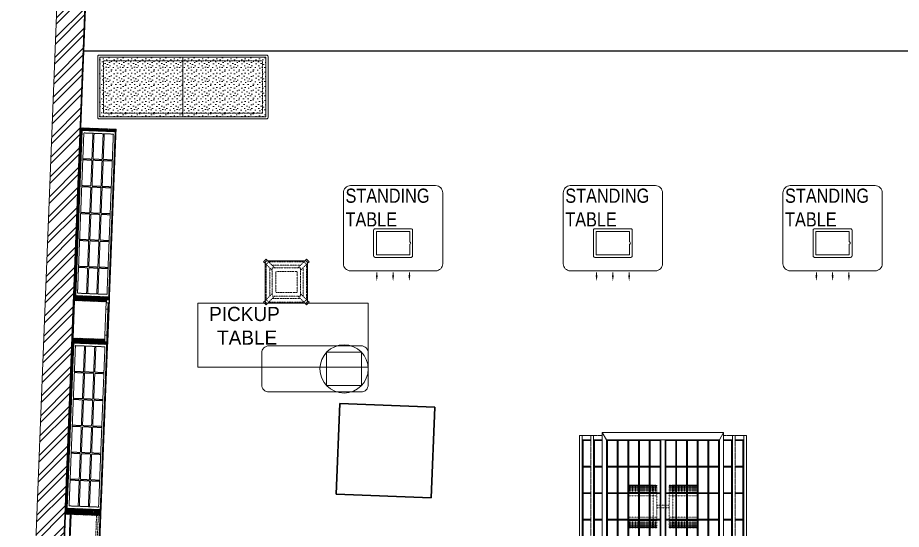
# Model space of a CAD drawing. Header units: millimetres. Extents: x -7692 to 2323, y -5243 to 5750.
# Drawn here: x -7692 to -1465, y -1460 to 2145 of the extents above; entities that cross this region are included whole.
import ezdxf

# ---------------------------------------------------------------- set-up
doc = ezdxf.new("R2010")
doc.units = ezdxf.units.MM
for name, pattern in [('a_p6_plan_L18$0$HIDDEN', [0.375, 0.25, -0.125]), ('ACAD_ISO03W100', [30, 12, -18]), ('DASHED', [100, -100]), ('HIDDEN2', [0.1875, 0.125, -0.0625])]:
    doc.linetypes.add(name, pattern=pattern)
for name, color, linetype, lineweight in [('Floor-Unit', 1, 'Continuous', 9), ('I-LK DIM', 252, 'Continuous', 5), ('I-LK FF&E', 1, 'Continuous', 9), ('I-LK HATCH', 251, 'Continuous', 5), ('I-LK TEXT', 31, 'Continuous', 5), ('LN-ELEVATION-1', 81, 'Continuous', 13), ('LN-ELEVATION-2', 103, 'Continuous', 20), ('LN-ELEVATION-3', 125, 'a_p6_plan_L18$0$HIDDEN', 18), ('LN-ELEVATION-4', 145, 'Continuous', 13), ('LN-ELEVATION-5', 167, 'Continuous', 5), ('LN-HATCH', 251, 'Continuous', 0)]:
    doc.layers.add(name, color=color, linetype=linetype, lineweight=lineweight)
for name, color, linetype in [('RETAIL_SEPARATOR', 4, 'DASHED'), ('WALLS', 7, 'Continuous'), ('WALLS_3D', 7, 'Continuous')]:
    doc.layers.add(name, color=color, linetype=linetype)
doc.styles.add('LK TXT', font='Arial Narrow.ttf')
pattern_1 = [(45, (7858054.0837, 3504049.203), (-4.4901280605, 4.4901280605), [])]

# ---------------------------------------------------------------- blocks, each defined once
blk = doc.blocks.new('dfghthrtwe')
at = {"layer": 'LN-ELEVATION-1', "ltscale": 0.5}
blk.add_lwpolyline([(130, -225), (-130, -225, -0.414214), (-150, -205), (-150, 55, -0.414214), (-130, 75), (130, 75, -0.414214), (150, 55), (150, -205, -0.414214)], format="xyb", close=True, dxfattribs=at)
at = {"layer": 'LN-ELEVATION-3', "linetype": 'ACAD_ISO03W100', "ltscale": 0.05}
for p, q in [((-82.3, 25), (-124.7, 67.4)), ((124.7, 67.4), (-124.7, 67.4)), ((82.3, 25), (124.7, 67.4)), ((-100, 7.3), (-142.4, 49.7)), ((-142.4, -199.7), (-142.4, 49.7)), ((-117.4, -174.7), (-117.4, 24.7)), ((99.7, 42.4), (-99.7, 42.4)), ((100, 7.3), (142.4, 49.7)), ((117.4, -174.7), (117.4, 24.7)), ((142.4, -199.7), (142.4, 49.7)), ((-100, -157.3), (-142.4, -199.7)), ((-82.3, -175), (-124.7, -217.4)), ((82.3, -175), (124.7, -217.4)), ((100, -157.3), (142.4, -199.7)), ((124.7, -217.4), (-124.7, -217.4)), ((99.7, -192.4), (-99.7, -192.4))]:
    blk.add_line(p, q, dxfattribs=at)
for points in [[(-132.2, 74.9), (-124.7, 67.4), (-142.4, 49.7), (-149.9, 57.2)], [(132.2, 74.9), (124.7, 67.4), (142.4, 49.7), (149.9, 57.2)], [(-132.2, -224.9), (-124.7, -217.4), (-142.4, -199.7), (-149.9, -207.2)], [(132.2, -224.9), (124.7, -217.4), (142.4, -199.7), (149.9, -207.2)]]:
    blk.add_lwpolyline(points, dxfattribs=at)
for points in [[(100, -175), (-100, -175), (-100, 25), (100, 25)], [(75, -150), (-75, -150), (-75, 0), (75, 0)]]:
    blk.add_lwpolyline(points, close=True, dxfattribs=at)
at = {"layer": 'LN-ELEVATION-5', "ltscale": 0.5}
for points in [[(-149.9, 57.2), (-160.1, 67.4), (-142.4, 85.1), (-132.2, 74.9)], [(149.9, 57.2), (160.1, 67.4), (142.4, 85.1), (132.2, 74.9)], [(-149.9, -207.2), (-160.1, -217.4), (-142.4, -235.1), (-132.2, -224.9)], [(149.9, -207.2), (160.1, -217.4), (142.4, -235.1), (132.2, -224.9)]]:
    blk.add_lwpolyline(points, dxfattribs=at)
blk = doc.blocks.new('PICKUP_TABLE_1', base_point=(45.2, 0))
at = {"layer": 'Floor-Unit'}
for points in [[(45.2, 182.6), (1245.2, 182.6), (1245.2, 632.6), (45.2, 632.6)], [(1198.1, 52.6), (1198.1, 287.6), (952.1, 287.6), (952.1, 52.6)]]:
    blk.add_lwpolyline(points, close=True, dxfattribs=at)
blk.add_lwpolyline([(495.2, 57.6), (495.2, 282.6, -0.414214), (545.2, 332.6), (1195.2, 332.6, -0.414214), (1245.2, 282.6), (1245.2, 57.6, -0.414214), (1195.2, 7.6), (545.2, 7.6, -0.414214)], format="xyb", close=True, dxfattribs=at)
blk.add_circle((1075.1, 170.1), 170.1, dxfattribs=at)
at = {"layer": 'Floor-Unit', "rotation": 179.9999999999999}
blk.add_blockref('DFGHTHRTWE', (668.5, 707.6), dxfattribs=at)
at = {"layer": 'Floor-Unit', "color": 0, "linetype": 'Continuous', "ltscale": 3, "insert": (392, 474), "char_height": 100, "attachment_point": 5}
blk.add_mtext_dynamic_manual_height_columns('\\pxqc;PICKUP  TABLE  ', width=783.964, gutter_width=1, heights=[0], dxfattribs=at)
blk = doc.blocks.new('2 seater bench')
at = {"layer": 'I-LK HATCH', "lineweight": 0}
h = blk.add_hatch(dxfattribs=at)
h.set_pattern_fill('STIP1', color=177, scale=100, angle=270, pattern_type=2)
h.set_pattern_definition([(270, (6617251.08, -170439.11), (100, -2e-13), [0, -100]), (270, (6617235.08, -170451.11), (100, -2e-13), [0, -100]), (270, (6617211.08, -170446.11), (100, -2e-13), [0, -100]), (270, (6617188.08, -170481.11), (100, -2e-13), [0, -100]), (270, (6617224.08, -170478.11), (100, -2e-13), [0, -100]), (270, (6617248.08, -170505.11), (100, -2e-13), [0, -100]), (270, (6617255.08, -170470.11), (100, -2e-13), [0, -100]), (270, (6617214.08, -170512.11), (100, -2e-13), [0, -100]), (270, (6617182.08, -170507.11), (100, -2e-13), [0, -100]), (270, (6617167.08, -170433.11), (100, -2e-13), [0, -100]), (270, (6617187.08, -170451.11), (100, -2e-13), [0, -100]), (270, (6617168.08, -170465.11), (100, -2e-13), [0, -100]), (270, (6617232.08, -170526.11), (100, -2e-13), [0, -100]), (270, (6617207.08, -170494.11), (100, -2e-13), [0, -100]), (270, (6617240.08, -170486.11), (100, -2e-13), [0, -100]), (270, (6617231.08, -170503.11), (100, -2e-13), [0, -100]), (270, (6617204.08, -170467.11), (100, -2e-13), [0, -100]), (270, (6617258.08, -170495.11), (100, -2e-13), [0, -100]), (270, (6617199.08, -170526.11), (100, -2e-13), [0, -100]), (270, (6617169.08, -170523.11), (100, -2e-13), [0, -100])])
h.paths.add_polyline_path([(585, 192.5), (0, 192.5), (0, -227.5), (585, -227.5)])
h.paths.add_polyline_path([(0, 227.5), (0, -227.5)])
h.paths.add_polyline_path([(-585, 192.5), (0, 192.5), (0, -227.5), (-585, -227.5)])
at = {"layer": 'LN-ELEVATION-2', "ltscale": 0.5}
for points in [[(-585, 192.5), (0, 192.5), (0, -227.5), (-585, -227.5)], [(585, 192.5), (0, 192.5), (0, -227.5), (585, -227.5)]]:
    blk.add_lwpolyline(points, close=True, dxfattribs=at)
at = {"layer": 'LN-ELEVATION-5', "ltscale": 0.5}
blk.add_lwpolyline([(590, 207.5), (-590, 207.5, 0.414214), (-600, 197.5), (-600, -232.5, 0.414214), (-590, -242.5), (590, -242.5, 0.414214), (600, -232.5), (600, 197.5, 0.414214)], format="xyb", close=True, dxfattribs=at)
blk.add_lwpolyline([(585, 192.5), (-585, 192.5), (-585, -227.5), (585, -227.5)], close=True, dxfattribs=at)
at = {"layer": 'LN-ELEVATION-5', "linetype": 'HIDDEN2', "ltscale": 11}
blk.add_lwpolyline([(-560, 167.5), (560, 167.5), (560, -202.5), (-560, -202.5)], close=True, dxfattribs=at)
blk = doc.blocks.new('MEDIUM_BENCH_1', base_point=(0, 0))
at = {"layer": 'I-LK FF&E'}
blk.add_blockref('2 SEATER BENCH', (600, 242.5), dxfattribs=at)
blk = doc.blocks.new('standing table')
at = {"layer": 'LN-ELEVATION-1', "linetype": 'ByBlock', "lineweight": -2}
for p, q in [((235.3, -32.3), (235.3, -12)), ((350, -32.3), (350, -12)), ((464.7, -32.3), (464.7, -12))]:
    blk.add_line(p, q, dxfattribs=at)
at = {"layer": 'LN-ELEVATION-1'}
for points in [[(222.7, 94.5), (476.7, 94.5, 0.414214), (486.7, 104.5), (486.7, 286.5, 0.414214), (476.7, 296.5), (222.7, 296.5, 0.414214), (212.7, 286.5), (212.7, 104.5, 0.414214)], [(467.2, 186), (467.2, 113.5), (232.2, 113.5), (232.2, 277.5), (467.2, 277.5), (467.2, 205, 0.327538), (468.6, 203.1, -0.733799), (468.6, 187.9, 0.327538)]]:
    blk.add_lwpolyline(points, format="xyb", close=True, dxfattribs=at)
at = {"layer": 'LN-ELEVATION-1', "linetype": 'ByBlock', "lineweight": -2}
for points in [[(241.9, -32.3), (228.6, -32.3), (235.3, -72.3)], [(356.7, -32.3), (343.3, -32.3), (350, -72.3)], [(471.4, -32.3), (458.1, -32.3), (464.7, -72.3)]]:
    blk.add_solid(points, dxfattribs=at)
at = {"layer": 'LN-ELEVATION-2'}
blk.add_lwpolyline([(50, 0), (650, 0, 0.414214), (700, 50), (700, 550, 0.414214), (650, 600), (50, 600, 0.414214), (0, 550), (0, 50, 0.414214)], format="xyb", close=True, dxfattribs=at)
blk = doc.blocks.new('STANDING_TABLE_1', base_point=(0, 0))
at = {"layer": 'I-LK FF&E'}
blk.add_blockref('STANDING TABLE', (0, 72.3), dxfattribs=at)
at = {"layer": 'I-LK TEXT', "color": 0, "linetype": 'Continuous', "ltscale": 3, "insert": (406.8, 518.2), "char_height": 100, "width": 783.964, "attachment_point": 5, "style": 'LK TXT'}
blk.add_mtext('\\pxql;STANDING TABLE', dxfattribs=at)
blk = doc.blocks.new('STANDING_TABLE_2', base_point=(0, 0))
at = {"layer": 'I-LK FF&E'}
blk.add_blockref('STANDING TABLE', (0, 72.3), dxfattribs=at)
at = {"layer": 'I-LK TEXT', "color": 0, "linetype": 'Continuous', "ltscale": 3, "insert": (406.8, 518.2), "char_height": 100, "width": 783.964, "attachment_point": 5, "style": 'LK TXT'}
blk.add_mtext('\\pxql;STANDING TABLE', dxfattribs=at)
blk = doc.blocks.new('STANDING_TABLE_3', base_point=(0, 0))
at = {"layer": 'I-LK FF&E'}
blk.add_blockref('STANDING TABLE', (0, 72.3), dxfattribs=at)
at = {"layer": 'I-LK TEXT', "color": 0, "linetype": 'Continuous', "ltscale": 3, "insert": (406.8, 518.2), "char_height": 100, "width": 783.964, "attachment_point": 5, "style": 'LK TXT'}
blk.add_mtext('\\pxql;STANDING TABLE', dxfattribs=at)
blk = doc.blocks.new('jj 1200')
at = {"layer": 'LN-HATCH', "ltscale": 0.5}
h = blk.add_hatch(dxfattribs=at)
h.set_pattern_fill('ANSI31', color=256, scale=2)
h.set_pattern_definition([(45, (4097187.331, 1708800.267), (-4.4901280605, 4.4901280605), [])])
h.paths.add_polyline_path([(792.1, 220), (792.1, 30), (786.1, 30), (786.1, 20), (792.1, 20), (792.1, -24), (767.1, -24), (767.1, 220)])
h.paths.add_polyline_path([(-382.9, 180), (767.1, 180), (767.1, 186), (-382.9, 186)])
h.paths.add_polyline_path([(757.1, -24), (757.1, -30), (792.1, -30), (792.1, -24)])
h.paths.add_polyline_path([(-407.9, 220), (-407.9, 30), (-401.9, 30), (-401.9, 20), (-407.9, 20), (-407.9, -24), (-382.9, -24), (-382.9, 220)])
h.paths.add_polyline_path([(-372.9, -24), (-372.9, -30), (-407.9, -30), (-407.9, -24)])
at = {"layer": 'LN-ELEVATION-1', "ltscale": 0.5}
for points in [[(-407.9, 220), (-407.9, 30), (-401.9, 30), (-401.9, 20), (-407.9, 20), (-407.9, -24), (-382.9, -24), (-382.9, 220)], [(792.1, 220), (792.1, 30), (786.1, 30), (786.1, 20), (792.1, 20), (792.1, -24), (767.1, -24), (767.1, 220)], [(-382.9, 180), (767.1, 180), (767.1, 186), (-382.9, 186)], [(-372.9, -24), (-372.9, -30), (-407.9, -30), (-407.9, -24)], [(757.1, -24), (757.1, -30), (792.1, -30), (792.1, -24)]]:
    blk.add_lwpolyline(points, close=True, dxfattribs=at)
at = {"layer": 'LN-ELEVATION-3', "ltscale": 0.5}
for p, q in [((767.1, 220), (-382.9, 220)), ((757.1, -24), (-372.9, -24)), ((-372.9, -30), (757.1, -30))]:
    blk.add_line(p, q, dxfattribs=at)
at = {"layer": 'LN-ELEVATION-4', "linetype": 'ACAD_ISO03W100', "ltscale": 0.05}
blk.add_lwpolyline([(767.1, 0), (-382.9, 0), (-382.9, -12), (767.1, -12)], close=True, dxfattribs=at)
blk = doc.blocks.new('JJ_FIXTURE_LARGE_8', base_point=(0, 0))
at = {"layer": 'I-LK FF&E', "xscale": -1}
blk.add_blockref('JJ 1200', (792.1, 30), dxfattribs=at)
blk = doc.blocks.new('12mm vc plan')
at = {"layer": 'LN-HATCH', "ltscale": 0.5}
h = blk.add_hatch(dxfattribs=at)
h.set_pattern_fill('ANSI31', color=256, scale=2)
h.set_pattern_definition([(45, (3760859.753, 1795248.936), (-4.490128061, 4.490128061), [])])
h.paths.add_polyline_path([(-1200, 250), (-1200, 60), (-1194, 60), (-1194, 50), (-1200, 50), (-1200, 6), (-1182, 6), (-1182, 250)])
h = blk.add_hatch(dxfattribs=at)
h.set_pattern_fill('ANSI31', color=256, scale=2)
h.set_pattern_definition(pattern_1)
h.paths.add_polyline_path([(0, 250), (0, 60), (-6, 60), (-6, 50), (0, 50), (0, 6), (-18, 6), (-18, 250)])
h = blk.add_hatch(dxfattribs=at)
h.set_pattern_fill('ANSI31', color=256, scale=2)
h.set_pattern_definition([(45, (7858047.0837, 3504049.203), (-4.4901280605, 4.4901280605), [])])
h.paths.add_polyline_path([(-1165, 6), (-1165, 0), (-1200, 0), (-1200, 6)])
h = blk.add_hatch(dxfattribs=at)
h.set_pattern_fill('ANSI31', color=256, scale=2)
h.set_pattern_definition(pattern_1)
h.paths.add_polyline_path([(-28, 6), (-28, 0), (0, 0), (0, 6)])
at = {"layer": 'LN-ELEVATION-1', "ltscale": 0.5}
for points in [[(-1200, 250), (-1200, 60), (-1194, 60), (-1194, 50), (-1200, 50), (-1200, 6), (-1182, 6), (-1182, 250)], [(0, 250), (0, 60), (-6, 60), (-6, 50), (0, 50), (0, 6), (-18, 6), (-18, 250)], [(-18, 238), (-1182, 238), (-1182, 244), (-18, 244)], [(-1165, 6), (-1165, 0), (-1200, 0), (-1200, 6)], [(-35, 6), (-35, 0), (0, 0), (0, 6)]]:
    blk.add_lwpolyline(points, close=True, dxfattribs=at)
at = {"layer": 'LN-ELEVATION-3', "ltscale": 0.5}
for p, q in [((-1182, 250), (-18, 250)), ((-1165, 6), (-35, 6)), ((-35, 0), (-1165, 0))]:
    blk.add_line(p, q, dxfattribs=at)
for points in [[(-1165, 226), (-35, 226), (-35, 18), (-1165, 18)], [(-1165, 226), (-983.3, 226), (-983.3, 162), (-1165, 162)], [(-975.3, 226), (-793.7, 226), (-793.7, 162), (-975.3, 162)], [(-785.7, 226), (-604, 226), (-604, 162), (-785.7, 162)], [(-596, 226), (-414.3, 226), (-414.3, 162), (-596, 162)], [(-406.3, 226), (-224.7, 226), (-224.7, 162), (-406.3, 162)], [(-216.7, 226), (-35, 226), (-35, 162), (-216.7, 162)], [(-1165, 90), (-983.3, 90), (-983.3, 154), (-1165, 154)], [(-975.3, 154), (-793.7, 154), (-793.7, 90), (-975.3, 90)], [(-785.7, 154), (-604, 154), (-604, 90), (-785.7, 90)], [(-596, 154), (-414.3, 154), (-414.3, 90), (-596, 90)], [(-406.3, 154), (-224.7, 154), (-224.7, 90), (-406.3, 90)], [(-216.7, 154), (-35, 154), (-35, 90), (-216.7, 90)], [(-1165, 82), (-983.3, 82), (-983.3, 18), (-1165, 18)], [(-975.3, 82), (-793.7, 82), (-793.7, 18), (-975.3, 18)], [(-785.7, 82), (-604, 82), (-604, 18), (-785.7, 18)], [(-596, 82), (-414.3, 82), (-414.3, 18), (-596, 18)], [(-406.3, 82), (-224.7, 82), (-224.7, 18), (-406.3, 18)], [(-216.7, 82), (-35, 82), (-35, 18), (-216.7, 18)]]:
    blk.add_lwpolyline(points, close=True, dxfattribs=at)
blk = doc.blocks.new('VC_FIXTURE_LARGE_1', base_point=(0, 0))
at = {"layer": 'I-LK FF&E', "xscale": -1}
blk.add_blockref('12MM VC PLAN', (0, 0), dxfattribs=at)
blk = doc.blocks.new('mirror unit')
at = {"layer": 'LN-HATCH', "ltscale": 0.5}
h = blk.add_hatch(dxfattribs=at)
h.set_pattern_fill('ANSI31', color=256, scale=2)
h.set_pattern_definition([(45, (4060433.7416, 1708720.787), (-4.4901280605, 4.4901280605), [])])
h.paths.add_polyline_path([(212.9, 101.3), (230.9, 101.3), (230.9, -127.7), (212.9, -127.7)])
h.paths.add_polyline_path([(230.9, 95.3), (494.9, 95.3), (494.9, 101.3), (230.9, 101.3)])
h.paths.add_polyline_path([(512.9, 101.3), (494.9, 101.3), (494.9, -127.7), (512.9, -127.7)])
at = {"layer": 'Defpoints'}
blk.add_lwpolyline([(512.9, 101.3), (212.9, 101.3), (212.9, -148.7), (512.9, -148.7)], close=True, dxfattribs=at)
at = {"layer": 'LN-ELEVATION-1'}
for points in [[(212.9, 101.3), (230.9, 101.3), (230.9, -127.7), (212.9, -127.7)], [(230.9, 95.3), (494.9, 95.3), (494.9, 101.3), (230.9, 101.3)], [(512.9, 101.3), (494.9, 101.3), (494.9, -127.7), (512.9, -127.7)], [(259.9, -141.7), (259.9, -127.7), (214.9, -127.7), (214.9, -148.7), (223.9, -148.7), (223.9, -147.2), (216.4, -147.2), (216.4, -141.7)], [(442.9, -141.7), (442.9, -127.7), (487.9, -127.7), (487.9, -148.7), (478.9, -148.7), (478.9, -147.2), (486.4, -147.2), (486.4, -141.7)], [(504.9, -148.7), (504.9, -147.2), (509.4, -147.2), (509.4, -129.2), (487.9, -129.2), (487.9, -127.7), (510.9, -127.7), (510.9, -148.7)]]:
    blk.add_lwpolyline(points, close=True, dxfattribs=at)
at = {"layer": 'LN-ELEVATION-2', "color": 4, "lineweight": 0}
blk.add_lwpolyline([(216.4, -141.7), (486.4, -141.7), (486.4, -147.2), (216.4, -147.2)], close=True, dxfattribs=at)
at = {"layer": 'LN-ELEVATION-2'}
blk.add_lwpolyline([(259.9, -141.7), (442.9, -141.7), (442.9, -127.7), (259.9, -127.7)], close=True, dxfattribs=at)
at = {"layer": 'LN-ELEVATION-4', "ltscale": 0.5}
blk.add_line((478.9, -148.7), (223.9, -148.7), dxfattribs=at)
blk = doc.blocks.new('MIRROR_DIFFERENT_8', base_point=(0, 0))
at = {"layer": 'I-LK FF&E'}
blk.add_blockref('MIRROR UNIT', (-212.9, 148.7), dxfattribs=at)
blk = doc.blocks.new('VC_FIXTURE_LARGE_2', base_point=(0, 0))
at = {"layer": 'I-LK FF&E', "xscale": -1}
blk.add_blockref('12MM VC PLAN', (0, 0), dxfattribs=at)
blk = doc.blocks.new('euro mirror')
at = {"layer": 'LN-ELEVATION-4', "linetype": 'ACAD_ISO03W100', "ltscale": 0.1}
blk.add_lwpolyline([(0, 47.3), (0, -41.5), (-20, -41.5), (-20, 47.3)], close=True, dxfattribs=at)
at = {"layer": 'LN-ELEVATION-5', "linetype": 'ACAD_ISO03W100', "ltscale": 0.1}
for p, q in [((-159.9, 246.9), (-159.9, 47.3)), ((-159.7, 246.9), (-159.7, 47.3)), ((-159.4, 246.9), (-159.4, 47.3)), ((-159, 246.9), (-159, 47.3)), ((-158.5, 246.9), (-158.5, 47.3)), ((-157.9, 246.9), (-157.9, 47.3)), ((-157.1, 246.9), (-157.1, 47.3)), ((-156.1, 246.9), (-156.1, 47.3)), ((-154.1, 246.9), (-154.1, 47.3)), ((-151.1, 246.9), (-151.1, 47.3)), ((-146.1, 246.9), (-146.1, 47.3)), ((-141.1, 246.9), (-141.1, 47.3)), ((-135.1, 246.9), (-135.1, 47.3)), ((-128.1, 246.9), (-128.1, 47.3)), ((-120.1, 246.9), (-120.1, 47.3)), ((-111.1, 246.9), (-111.1, 47.3)), ((-102.1, 246.9), (-102.1, 47.3)), ((-85, 246.9), (-85, 47.3)), ((65, 246.9), (65, 47.3)), ((82.1, 246.9), (82.1, 47.3)), ((91.1, 246.9), (91.1, 47.3)), ((100.1, 246.9), (100.1, 47.3)), ((108.1, 246.9), (108.1, 47.3)), ((115.1, 246.9), (115.1, 47.3)), ((121.1, 246.9), (121.1, 47.3)), ((126.1, 246.9), (126.1, 47.3)), ((131.1, 246.9), (131.1, 47.3)), ((134.1, 246.9), (134.1, 47.3)), ((136.1, 246.9), (136.1, 47.3)), ((137.1, 246.9), (137.1, 47.3)), ((137.9, 246.9), (137.9, 47.3)), ((138.5, 246.9), (138.5, 47.3)), ((139, 246.9), (139, 47.3)), ((139.4, 246.9), (139.4, 47.3)), ((139.7, 246.9), (139.7, 47.3)), ((139.9, 246.9), (139.9, 47.3)), ((-159.9, -41.5), (-159.9, -241.1)), ((-159.7, -41.5), (-159.7, -241.1)), ((-159.4, -41.5), (-159.4, -241.1)), ((-159, -41.5), (-159, -241.1)), ((-158.5, -41.5), (-158.5, -241.1)), ((-157.9, -41.5), (-157.9, -241.1)), ((-157.1, -41.5), (-157.1, -241.1)), ((-156.1, -41.5), (-156.1, -241.1)), ((-154.1, -41.5), (-154.1, -241.1)), ((-151.1, -41.5), (-151.1, -241.1)), ((-146.1, -41.5), (-146.1, -241.1)), ((-141.1, -41.5), (-141.1, -241.1)), ((-135.1, -41.5), (-135.1, -241.1)), ((-128.1, -41.5), (-128.1, -241.1)), ((-120.1, -41.5), (-120.1, -241.1)), ((-111.1, -41.5), (-111.1, -241.1)), ((-102.1, -41.5), (-102.1, -241.1)), ((-85, -41.5), (-85, -241.1)), ((65, -41.5), (65, -241.1)), ((82.1, -41.5), (82.1, -241.1)), ((91.1, -41.5), (91.1, -241.1)), ((100.1, -41.5), (100.1, -241.1)), ((108.1, -41.5), (108.1, -241.1)), ((115.1, -41.5), (115.1, -241.1)), ((121.1, -41.5), (121.1, -241.1)), ((126.1, -41.5), (126.1, -241.1)), ((131.1, -41.5), (131.1, -241.1)), ((134.1, -41.5), (134.1, -241.1)), ((136.1, -41.5), (136.1, -241.1)), ((137.1, -41.5), (137.1, -241.1)), ((137.9, -41.5), (137.9, -241.1)), ((138.5, -41.5), (138.5, -241.1)), ((139, -41.5), (139, -241.1)), ((139.4, -41.5), (139.4, -241.1)), ((139.7, -41.5), (139.7, -241.1)), ((139.9, -41.5), (139.9, -241.1))]:
    blk.add_line(p, q, dxfattribs=at)
for points in [[(140, 73), (140, 246.9), (-160, 246.9), (-160, 73)], [(140, -67.1), (140, -241.1), (-160, -241.1), (-160, -67.1)]]:
    blk.add_lwpolyline(points, dxfattribs=at)
for points in [[(140, 73), (140, 47.3), (-160, 47.3), (-160, 73)], [(140, -41.5), (140, -67.1), (-160, -67.1), (-160, -41.5)]]:
    blk.add_lwpolyline(points, close=True, dxfattribs=at)
blk = doc.blocks.new('eurocenter 1040')
at = {"layer": 'LN-ELEVATION-1'}
for points in [[(-470, -327.4), (470, -327.4), (470, 467.6), (-470, 467.6)], [(-470, 85.1), (470, 85.1), (470, 467.6), (-470, 467.6)], [(-283.2, 85.1), (-277.2, 85.1), (-277.2, 467.6), (-283.2, 467.6)], [(-96.4, 85.1), (-90.4, 85.1), (-90.4, 467.6), (-96.4, 467.6)], [(90.4, 85.1), (96.4, 85.1), (96.4, 467.6), (90.4, 467.6)], [(277.2, 85.1), (283.2, 85.1), (283.2, 467.6), (277.2, 467.6)], [(-470, 386.6), (-283.2, 386.6), (-283.2, 392.6), (-470, 392.6)], [(-277.2, 386.6), (-96.4, 386.6), (-96.4, 392.6), (-277.2, 392.6)], [(-90.4, 386.6), (90.4, 386.6), (90.4, 392.6), (-90.4, 392.6)], [(96.4, 386.6), (277.2, 386.6), (277.2, 392.6), (96.4, 392.6)], [(283.2, 386.6), (470, 386.6), (470, 392.6), (283.2, 392.6)], [(-470, 311.2), (-283.2, 311.2), (-283.2, 317.2), (-470, 317.2)], [(-277.2, 311.2), (-96.4, 311.2), (-96.4, 317.2), (-277.2, 317.2)], [(-90.4, 311.2), (90.4, 311.2), (90.4, 317.2), (-90.4, 317.2)], [(96.4, 311.2), (277.2, 311.2), (277.2, 317.2), (96.4, 317.2)], [(283.2, 311.2), (470, 311.2), (470, 317.2), (283.2, 317.2)], [(-470, 235.8), (-283.2, 235.8), (-283.2, 241.8), (-470, 241.8)], [(-277.2, 235.8), (-96.4, 235.8), (-96.4, 241.8), (-277.2, 241.8)], [(-90.4, 235.8), (90.4, 235.8), (90.4, 241.8), (-90.4, 241.8)], [(96.4, 235.8), (277.2, 235.8), (277.2, 241.8), (96.4, 241.8)], [(283.2, 235.8), (470, 235.8), (470, 241.8), (283.2, 241.8)], [(-470, 160.4), (-283.2, 160.4), (-283.2, 166.4), (-470, 166.4)], [(-277.2, 160.4), (-96.4, 160.4), (-96.4, 166.4), (-277.2, 166.4)], [(-90.4, 160.4), (90.4, 160.4), (90.4, 166.4), (-90.4, 166.4)], [(96.4, 160.4), (277.2, 160.4), (277.2, 166.4), (96.4, 166.4)], [(283.2, 160.4), (470, 160.4), (470, 166.4), (283.2, 166.4)], [(-470, 85.1), (470, 85.1), (470, 55.1), (-470, 55.1)], [(-470, 55.1), (470, 55.1), (470, -327.4), (-470, -327.4)], [(-283.2, 55.1), (-277.2, 55.1), (-277.2, -327.4), (-283.2, -327.4)], [(-96.4, 55.1), (-90.4, 55.1), (-90.4, -327.4), (-96.4, -327.4)], [(90.4, 55.1), (96.4, 55.1), (96.4, -327.4), (90.4, -327.4)], [(277.2, 55.1), (283.2, 55.1), (283.2, -327.4), (277.2, -327.4)], [(-470, -20.3), (-283.2, -20.3), (-283.2, -26.3), (-470, -26.3)], [(-277.2, -20.3), (-96.4, -20.3), (-96.4, -26.3), (-277.2, -26.3)], [(-90.4, -20.3), (90.4, -20.3), (90.4, -26.3), (-90.4, -26.3)], [(96.4, -20.3), (277.2, -20.3), (277.2, -26.3), (96.4, -26.3)], [(283.2, -20.3), (470, -20.3), (470, -26.3), (283.2, -26.3)], [(-470, -95.7), (-283.2, -95.7), (-283.2, -101.7), (-470, -101.7)], [(-277.2, -95.7), (-96.4, -95.7), (-96.4, -101.7), (-277.2, -101.7)], [(-90.4, -95.7), (90.4, -95.7), (90.4, -101.7), (-90.4, -101.7)], [(96.4, -95.7), (277.2, -95.7), (277.2, -101.7), (96.4, -101.7)], [(283.2, -95.7), (470, -95.7), (470, -101.7), (283.2, -101.7)], [(-470, -171.1), (-283.2, -171.1), (-283.2, -177.1), (-470, -177.1)], [(-277.2, -171.1), (-96.4, -171.1), (-96.4, -177.1), (-277.2, -177.1)], [(-90.4, -171.1), (90.4, -171.1), (90.4, -177.1), (-90.4, -177.1)], [(96.4, -171.1), (277.2, -171.1), (277.2, -177.1), (96.4, -177.1)], [(283.2, -171.1), (470, -171.1), (470, -177.1), (283.2, -177.1)], [(-470, -246.4), (-283.2, -246.4), (-283.2, -252.4), (-470, -252.4)], [(-277.2, -246.4), (-96.4, -246.4), (-96.4, -252.4), (-277.2, -252.4)], [(-90.4, -246.4), (90.4, -246.4), (90.4, -252.4), (-90.4, -252.4)], [(96.4, -246.4), (277.2, -246.4), (277.2, -252.4), (96.4, -252.4)], [(283.2, -246.4), (470, -246.4), (470, -252.4), (283.2, -252.4)]]:
    blk.add_lwpolyline(points, close=True, dxfattribs=at)
for points in [[(-283.2, 461.6), (-464, 461.6), (-464, 317.2)], [(-96.4, 461.6), (-277.2, 461.6)], [(90.4, 461.6), (-90.4, 461.6)], [(277.2, 461.6), (96.4, 461.6)], [(464, 317.2), (464, 461.6), (283.2, 461.6)], [(-464, 311.2), (-464, 241.8)], [(464, 241.8), (464, 311.2)], [(-464, 235.8), (-464, 166.4)], [(464, 166.4), (464, 235.8)], [(-464, 160.4), (-464, 91.1), (-283.2, 91.1)], [(283.2, 91.1), (464, 91.1), (464, 160.4)], [(-277.2, 91.1), (-96.4, 91.1)], [(-90.4, 91.1), (90.4, 91.1)], [(96.4, 91.1), (277.2, 91.1)], [(-464, -20.3), (-464, 49.1), (-283.2, 49.1)], [(-277.2, 49.1), (-96.4, 49.1)], [(-90.4, 49.1), (90.4, 49.1)], [(96.4, 49.1), (277.2, 49.1)], [(283.2, 49.1), (464, 49.1), (464, -20.3)], [(-464, -95.7), (-464, -26.3)], [(464, -26.3), (464, -95.7)], [(-464, -171.1), (-464, -101.7)], [(464, -101.7), (464, -171.1)], [(-283.2, -321.4), (-464, -321.4), (-464, -177.1)], [(464, -177.1), (464, -321.4), (283.2, -321.4)], [(-96.4, -321.4), (-277.2, -321.4)], [(90.4, -321.4), (-90.4, -321.4)], [(277.2, -321.4), (96.4, -321.4)]]:
    blk.add_lwpolyline(points, dxfattribs=at)
at = {"layer": 'LN-ELEVATION-2'}
blk.add_lwpolyline([(-520, -357.4), (520, -357.4), (520, 497.6), (-520, 497.6)], close=True, dxfattribs=at)
for points in [[(-470, 467.6), (-520, 497.6)], [(470, 467.6), (520, 497.6)], [(-470, -327.4), (-520, -357.4)], [(470, -327.4), (520, -357.4)]]:
    blk.add_lwpolyline(points, dxfattribs=at)
at = {"layer": 'LN-ELEVATION-3'}
for points in [[(-500, 559.6), (500, 559.6), (500, 577.6), (-500, 577.6)], [(-500, 497.6), (-470, 497.6), (-470, 559.6), (-500, 559.6)], [(470, 497.6), (500, 497.6), (500, 559.6), (470, 559.6)], [(-500, -357.4), (-470, -357.4), (-470, -419.4), (-500, -419.4)], [(470, -357.4), (500, -357.4), (500, -419.4), (470, -419.4)], [(-500, -419.4), (500, -419.4), (500, -437.4), (-500, -437.4)]]:
    blk.add_lwpolyline(points, close=True, dxfattribs=at)
at = {"layer": 'LN-ELEVATION-4'}
for points in [[(-500, 639.6), (500, 639.6), (500, 657.6), (-500, 657.6)], [(-500, 577.6), (-470, 577.6), (-470, 639.6), (-500, 639.6)], [(470, 577.6), (500, 577.6), (500, 639.6), (470, 639.6)], [(-470, 497.6), (-464, 497.6), (-464, 559.6), (-470, 559.6)], [(-464, 553.6), (-283.2, 553.6), (-283.2, 559.6), (-464, 559.6)], [(-283.2, 497.6), (-277.2, 497.6), (-277.2, 559.6), (-283.2, 559.6)], [(-277.2, 553.6), (-96.4, 553.6), (-96.4, 559.6), (-277.2, 559.6)], [(-96.4, 497.6), (-90.4, 497.6), (-90.4, 559.6), (-96.4, 559.6)], [(-90.4, 553.6), (90.4, 553.6), (90.4, 559.6), (-90.4, 559.6)], [(90.4, 497.6), (96.4, 497.6), (96.4, 559.6), (90.4, 559.6)], [(96.4, 553.6), (277.2, 553.6), (277.2, 559.6), (96.4, 559.6)], [(277.2, 497.6), (283.2, 497.6), (283.2, 559.6), (277.2, 559.6)], [(283.2, 553.6), (464, 553.6), (464, 559.6), (283.2, 559.6)], [(464, 497.6), (470, 497.6), (470, 559.6), (464, 559.6)], [(-470, -357.4), (-464, -357.4), (-464, -419.4), (-470, -419.4)], [(-283.2, -357.4), (-277.2, -357.4), (-277.2, -419.4), (-283.2, -419.4)], [(-96.4, -357.4), (-90.4, -357.4), (-90.4, -419.4), (-96.4, -419.4)], [(90.4, -357.4), (96.4, -357.4), (96.4, -419.4), (90.4, -419.4)], [(277.2, -357.4), (283.2, -357.4), (283.2, -419.4), (277.2, -419.4)], [(464, -357.4), (470, -357.4), (470, -419.4), (464, -419.4)], [(-464, -413.4), (-283.2, -413.4), (-283.2, -419.4), (-464, -419.4)], [(-277.2, -413.4), (-96.4, -413.4), (-96.4, -419.4), (-277.2, -419.4)], [(-90.4, -413.4), (90.4, -413.4), (90.4, -419.4), (-90.4, -419.4)], [(96.4, -413.4), (277.2, -413.4), (277.2, -419.4), (96.4, -419.4)], [(283.2, -413.4), (464, -413.4), (464, -419.4), (283.2, -419.4)], [(-500, -437.4), (-470, -437.4), (-470, -499.4), (-500, -499.4)], [(470, -437.4), (500, -437.4), (500, -499.4), (470, -499.4)], [(-500, -499.4), (500, -499.4), (500, -517.4), (-500, -517.4)]]:
    blk.add_lwpolyline(points, close=True, dxfattribs=at)
at = {"layer": 'LN-ELEVATION-5'}
for points in [[(-470, 577.6), (-464, 577.6), (-464, 639.6), (-470, 639.6)], [(-464, 633.6), (-283.2, 633.6), (-283.2, 639.6), (-464, 639.6)], [(-283.2, 577.6), (-277.2, 577.6), (-277.2, 639.6), (-283.2, 639.6)], [(-277.2, 633.6), (-96.4, 633.6), (-96.4, 639.6), (-277.2, 639.6)], [(-96.4, 577.6), (-90.4, 577.6), (-90.4, 639.6), (-96.4, 639.6)], [(-90.4, 633.6), (90.4, 633.6), (90.4, 639.6), (-90.4, 639.6)], [(90.4, 577.6), (96.4, 577.6), (96.4, 639.6), (90.4, 639.6)], [(96.4, 633.6), (277.2, 633.6), (277.2, 639.6), (96.4, 639.6)], [(277.2, 577.6), (283.2, 577.6), (283.2, 639.6), (277.2, 639.6)], [(283.2, 633.6), (464, 633.6), (464, 639.6), (283.2, 639.6)], [(464, 577.6), (470, 577.6), (470, 639.6), (464, 639.6)], [(-470, -437.4), (-464, -437.4), (-464, -499.4), (-470, -499.4)], [(-464, -493.4), (-283.2, -493.4), (-283.2, -499.4), (-464, -499.4)], [(-283.2, -437.4), (-277.2, -437.4), (-277.2, -499.4), (-283.2, -499.4)], [(-277.2, -493.4), (-96.4, -493.4), (-96.4, -499.4), (-277.2, -499.4)], [(-96.4, -437.4), (-90.4, -437.4), (-90.4, -499.4), (-96.4, -499.4)], [(-90.4, -493.4), (90.4, -493.4), (90.4, -499.4), (-90.4, -499.4)], [(90.4, -437.4), (96.4, -437.4), (96.4, -499.4), (90.4, -499.4)], [(96.4, -493.4), (277.2, -493.4), (277.2, -499.4), (96.4, -499.4)], [(277.2, -437.4), (283.2, -437.4), (283.2, -499.4), (277.2, -499.4)], [(283.2, -493.4), (464, -493.4), (464, -499.4), (283.2, -499.4)], [(464, -437.4), (470, -437.4), (470, -499.4), (464, -499.4)]]:
    blk.add_lwpolyline(points, close=True, dxfattribs=at)
at = {"layer": 'I-LK DIM'}
blk.add_blockref('EURO MIRROR', (10, 67.1), dxfattribs=at)
blk = doc.blocks.new('EURO_CENTRE_4', base_point=(0, 0))
at = {"layer": 'I-LK FF&E'}
blk.add_blockref('EUROCENTER 1040', (520, 517.4), dxfattribs=at)

msp = doc.modelspace()

# ---------------------------------------------------------------- hatches: boundary and pattern name
at = {"layer": 'LENS_HATCH_WALL', "true_color": 0x787878}
h = msp.add_hatch(dxfattribs=at)
h.set_pattern_fill('ANSI32', scale=10, angle=90)
h.set_pattern_definition([(45, (0, 0), (-67.3519, 67.3519), []), (45, (44.9, 0), (-67.3519, 67.3519), [])])
h.paths.add_polyline_path([(2006, -5124.8), (2157.6, -1288.6), (1643.7, -1268.3), (1652.9, -1037.3), (2090.6, -1054.6), (2322.7, 4816.4), (1874.9, 4834), (1893.9, 5315.3), (579.1, 5228.1), (-1772.1, 5316.8), (-1764.6, 5507.9), (-4729.6, 5625.1), (-4746.9, 5187.5), (-4984.5, 5196.9), (-4966.3, 5658.7), (-7276.7, 5750), (-7692.4, -4768.6), (-4222.3, -4905.8), (-4226.6, -5016.3), (-2415.7, -5087.9), (-2418.5, -5160.6)])
h.paths.add_polyline_path([(-2218.1, -5154), (-2207.9, -4895.9), (-4018.9, -4824.4), (-4014.5, -4713.8), (-7484.6, -4576.7), (-7084.7, 5542.3), (-5174, 5466.7), (-5192.3, 5004.9), (-4555, 4979.7), (-4537.7, 5417.4), (-1972.3, 5316), (-1980.4, 5112.3), (578.5, 5167.1), (1686.2, 5123.4), (1667.1, 4642.1), (2114.9, 4624.4), (1898.7, -846.9), (1460.9, -829.6), (1436, -1460.2), (1949.8, -1480.6), (1806, -5121.4)])

# ---------------------------------------------------------------- linework, layer by layer
at = {"layer": 'LENS_WALL_OUTLINE', "lineweight": 13, "true_color": 0xffffff}
msp.add_lwpolyline([(2006, -5124.8), (2157.6, -1288.6), (1643.7, -1268.3), (1652.9, -1037.3), (2090.6, -1054.6), (2322.7, 4816.4), (1874.9, 4834), (1893.9, 5315.3), (579.1, 5228.1), (-1772.1, 5316.8), (-1764.6, 5507.9), (-4729.6, 5625.1), (-4746.9, 5187.5), (-4984.5, 5196.9), (-4966.3, 5658.7), (-7276.7, 5750), (-7692.4, -4768.6), (-4222.3, -4905.8), (-4226.6, -5016.3), (-2415.7, -5087.9), (-2418.5, -5160.6)], close=True, dxfattribs=at)
at = {"layer": 'RETAIL_SEPARATOR'}
msp.add_line((-7228.2, 1911.2), (2007.7, 1911.2), dxfattribs=at)
at = {"layer": 'WALLS'}
for p, q in [((-7484.6, -4576.7), (-7084.7, 5542.3)), ((-5447.4, -1212.2), (-5422.1, -573)), ((-5422.1, -573), (-4753.6, -599.5)), ((-4778.8, -1238.7), (-4753.6, -599.5)), ((-5447.4, -1212.2), (-4778.8, -1238.7))]:
    msp.add_line(p, q, dxfattribs=at)
at = {"layer": 'WALLS_3D'}
for points in [[(-7484.6, -4576.7), (-7084.7, 5542.3), (-7084.7, 5542.3, 3140), (-7484.6, -4576.7, 3140)], [(-5447.4, -1212.2), (-5422.1, -573), (-5422.1, -573, 2862), (-5447.4, -1212.2, 2862)], [(-5422.1, -573), (-4753.6, -599.5), (-4753.6, -599.5, 2862), (-5422.1, -573, 2862)], [(-4778.8, -1238.7), (-4753.6, -599.5), (-4753.6, -599.5, 2862), (-4778.8, -1238.7, 2862)], [(-5447.4, -1212.2), (-4778.8, -1238.7), (-4778.8, -1238.7, 2862), (-5447.4, -1212.2, 2862)]]:
    msp.add_3dface(points, dxfattribs=at)

# ---------------------------------------------------------------- block references
for name, p in [('MEDIUM_BENCH_1', (-7128.2, 1431.2)), ('STANDING_TABLE_1', (-5396.9, 288.9)), ('STANDING_TABLE_2', (-3848.1, 288.9)), ('STANDING_TABLE_3', (-2299.4, 288.9)), ('PICKUP_TABLE_1', (-6422.2, -500.1))]:
    msp.add_blockref(name, p)
for name, p, rotation in [('VC_FIXTURE_LARGE_2', (-7046.2, 159.7), 87.73674599564038), ('MIRROR_DIFFERENT_8', (-7058.1, -140.1), 87.73674599564038), ('VC_FIXTURE_LARGE_1', (-7105.5, -1339.1), 87.73674599564038), ('EURO_CENTRE_4', (-2557.4, -1819.1), 90), ('JJ_FIXTURE_LARGE_8', (-7152.9, -2538.2), 87.73674599564038)]:
    msp.add_blockref(name, p, dxfattribs=dict(rotation=rotation))

doc.saveas('drawing.dxf')
